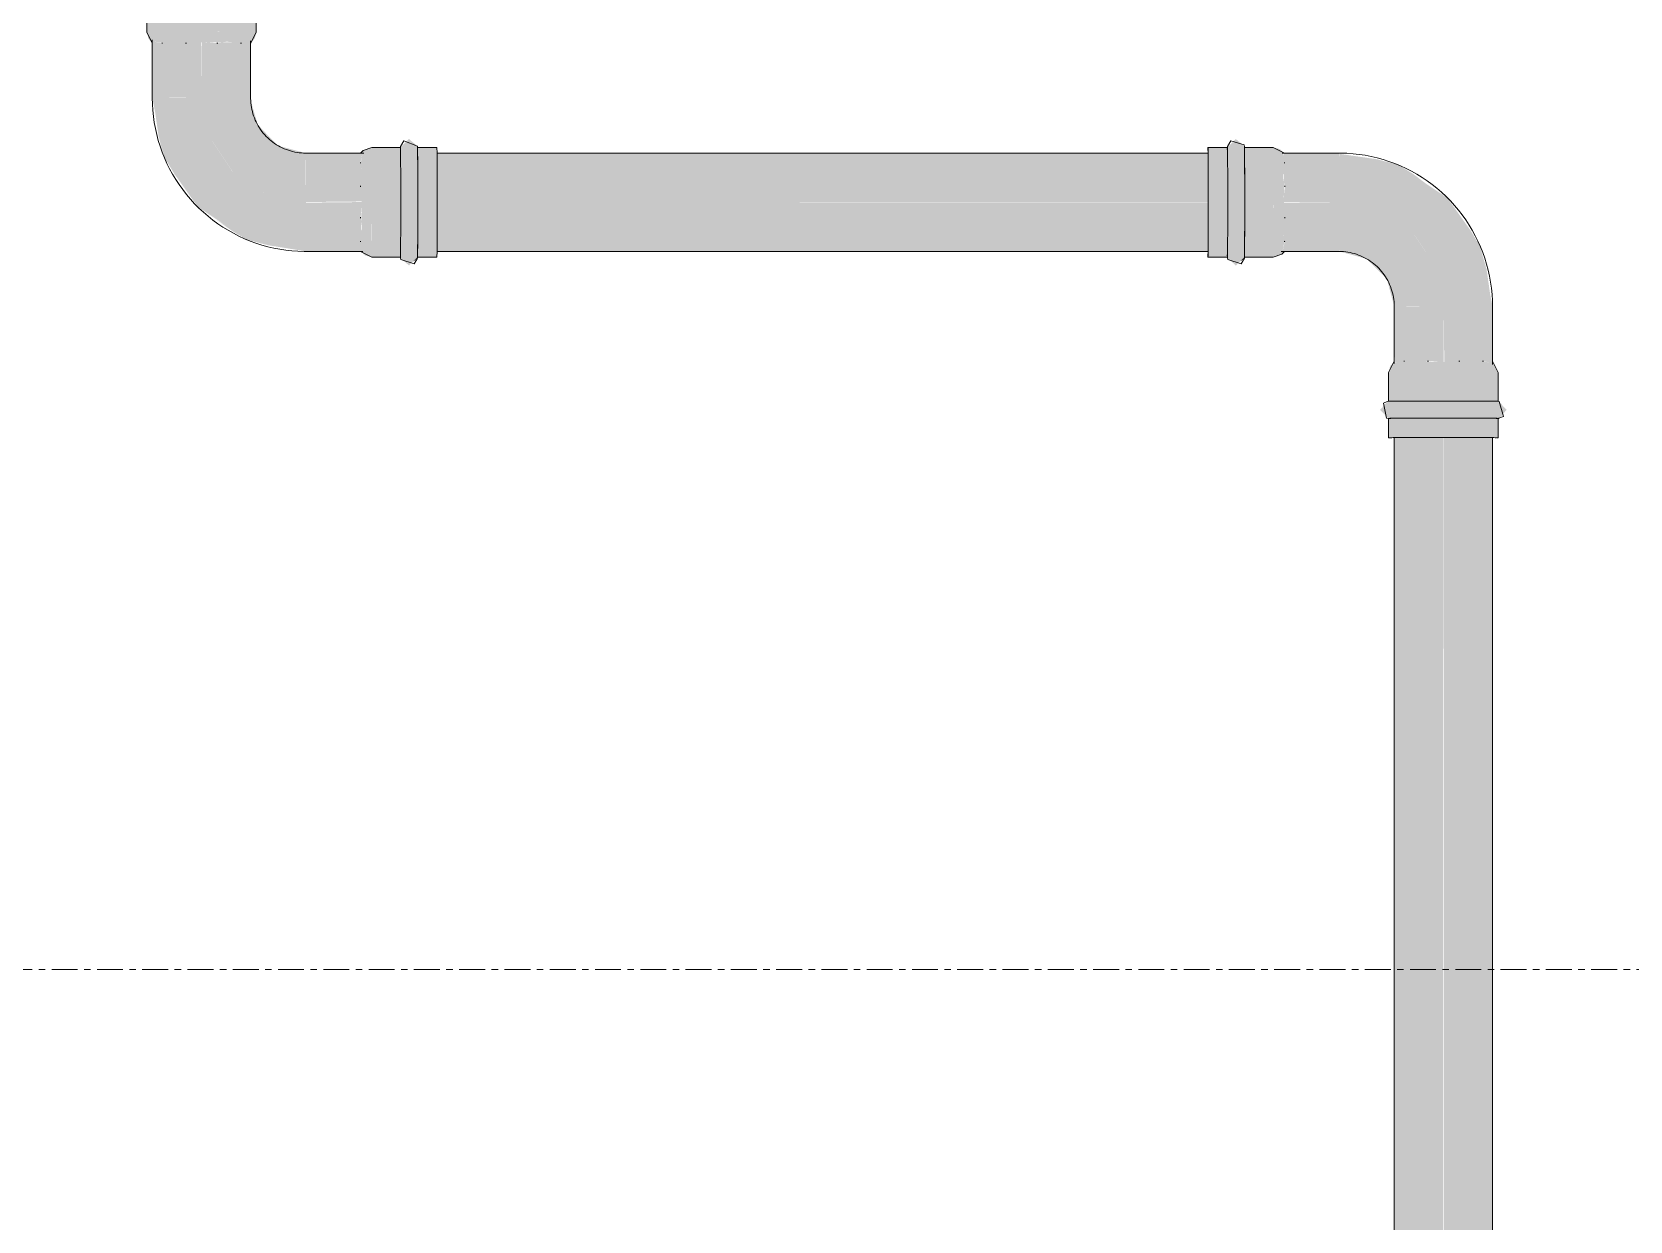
# Model space of a CAD drawing. Header units: inches. Extents: x -3679 to 241, y -496 to 1784.
# Drawn here: x -1843.28 to -1812.39, y 488.14 to 511.11 of the extents above; entities that cross this region are included whole.
import ezdxf

# ---------------------------------------------------------------- set-up
doc = ezdxf.new("R2010")
doc.units = ezdxf.units.IN
doc.header["$MEASUREMENT"] = 0
doc.linetypes.add('Grid Line', pattern=[0.875, 0.5, -0.125, 0.125, -0.125])
doc.layers.add('P-PIPE', color=1, linetype='Continuous', lineweight=9)
doc.layers.add('S-GRID', color=8, linetype='Continuous', lineweight=9)

# ---------------------------------------------------------------- blocks, each defined once
blk = doc.blocks.new('Victaulic-VicPress316-Elbow 90-45deg Style P568_P571 - Standard-1197578-LOWER PARKING')
at = {"layer": 'P-PIPE'}
h = blk.add_hatch(color=256, dxfattribs=at)
h.paths.add_polyline_path([(-1839.995, 512.378), (-1841.059, 512.374), (-1841.059, 511.998), (-1839.995, 512.002)], flags=0)
h.paths.add_polyline_path([(-1838.941, 511.998), (-1838.941, 512.374), (-1839.995, 512.378), (-1839.995, 512.002), (-1839.01, 511.999)], flags=0)
h = blk.add_hatch(color=256, dxfattribs=at)
h.paths.add_polyline_path([(-1838.941, 511.669), (-1838.885, 511.707), (-1838.799, 511.811), (-1838.777, 511.834), (-1838.941, 511.998), (-1840.324, 512.002), (-1841.059, 511.998), (-1841.111, 511.963), (-1841.199, 511.859), (-1841.223, 511.834), (-1841.059, 511.669), (-1839.665, 511.673), (-1839.008, 511.67)], flags=0)
h.paths.add_polyline_path([(-1840.322, 511.789), (-1840.322, 511.789), (-1840.031, 511.833)], flags=0)
h = blk.add_hatch(color=256, dxfattribs=at)
h.paths.add_polyline_path([(-1841.059, 511.669), (-1841.126, 511.723), (-1841.115, 511.704), (-1841.061, 511.67)], flags=0)
h.paths.add_polyline_path([(-1838.859, 511.916), (-1838.889, 511.96), (-1838.941, 511.998), (-1838.868, 511.925)], flags=0)
for points in [[(-1838.941, 511.113), (-1838.941, 511.669), (-1840.324, 511.673), (-1841.059, 511.669), (-1841.059, 511.113), (-1839.667, 511.117), (-1838.979, 511.113)], [(-1839.05, 510.895), (-1839.032, 510.932), (-1839.01, 510.943), (-1838.97, 510.991), (-1838.941, 511.113), (-1840.322, 511.117), (-1841.059, 511.113), (-1841.033, 511.042), (-1841.03, 510.991), (-1840.949, 510.897), (-1840.915, 510.93), (-1840.743, 510.898), (-1840.644, 510.922), (-1840.334, 510.905), (-1840.277, 510.898), (-1840.16, 510.912), (-1839.923, 510.918), (-1839.619, 510.911), (-1839.511, 510.927), (-1839.222, 510.897), (-1839.106, 510.922), (-1839.051, 510.896)], [(-1840.95, 509.839), (-1840.588, 509.842), (-1839.995, 509.843), (-1840.007, 510.922), (-1840.334, 510.905), (-1840.48, 510.928), (-1840.588, 510.921), (-1840.672, 510.92), (-1840.773, 510.897), (-1840.918, 510.929), (-1840.95, 510.895)], [(-1839.05, 509.839), (-1839.064, 510.905), (-1839.111, 510.924), (-1839.274, 510.904), (-1839.329, 510.918), (-1839.619, 510.911), (-1839.716, 510.899), (-1839.846, 510.912), (-1839.995, 510.923), (-1839.995, 509.843), (-1839.051, 509.839)], [(-1837.98, 507.828), (-1837.99, 508.775), (-1838.517, 508.916), (-1838.91, 509.315), (-1839.064, 509.84), (-1839.995, 509.843), (-1839.841, 509.072), (-1839.401, 508.416), (-1838.751, 507.981), (-1837.98, 507.828)], [(-1835.99, 506.6), (-1835.826, 506.765), (-1835.82, 507.847), (-1835.826, 508.883), (-1835.86, 508.938), (-1835.967, 509.024), (-1835.99, 509.047), (-1836.155, 508.883), (-1836.149, 507.828), (-1836.151, 506.76), (-1836.116, 506.712), (-1836.015, 506.625)], [(-1837.98, 507.828), (-1836.9, 507.84), (-1836.917, 508.166), (-1836.895, 508.311), (-1836.902, 508.37), (-1836.903, 508.502), (-1836.925, 508.605), (-1836.894, 508.743), (-1836.929, 508.774), (-1837.984, 508.76), (-1837.98, 507.847)], [(-1836.711, 506.765), (-1836.706, 507.847), (-1836.711, 508.883), (-1836.881, 508.814), (-1836.918, 508.765), (-1836.893, 508.741), (-1836.925, 508.572), (-1836.901, 508.474), (-1836.917, 508.166), (-1836.924, 508.109), (-1836.911, 507.992), (-1836.905, 507.756), (-1836.911, 507.452), (-1836.895, 507.343), (-1836.926, 507.051), (-1836.901, 506.932), (-1836.928, 506.875), (-1836.928, 506.873), (-1836.892, 506.858), (-1836.881, 506.833), (-1836.833, 506.793)], [(-1836.155, 506.765), (-1836.149, 507.847), (-1836.155, 508.883), (-1836.711, 508.883), (-1836.706, 507.76), (-1836.709, 506.765), (-1836.634, 506.765)], [(-1835.908, 506.682), (-1835.864, 506.709), (-1835.826, 506.765), (-1835.896, 506.694)]]:
    blk.add_hatch(color=256, dxfattribs=at).paths.add_polyline_path(points, flags=0)
h = blk.add_hatch(color=256, dxfattribs=at)
h.paths.add_polyline_path([(-1837.98, 507.828), (-1837.98, 507.828), (-1838.594, 507.828)], flags=0)
h.paths.add_polyline_path([(-1837.985, 506.874), (-1837.981, 507.098), (-1837.98, 507.828), (-1838.751, 507.981), (-1839.405, 508.418), (-1839.841, 509.072), (-1839.995, 509.843), (-1840.95, 509.839), (-1840.895, 509.56), (-1840.831, 509.115), (-1840.705, 508.672), (-1840.521, 508.369), (-1840.151, 507.847), (-1840.052, 507.722), (-1839.628, 507.439), (-1839.407, 507.273), (-1839.12, 507.099), (-1838.708, 506.993), (-1838.061, 506.889)], flags=0)
h = blk.add_hatch(color=256, dxfattribs=at)
h.paths.add_polyline_path([(-1838.227, 506.922), (-1838.287, 506.932), (-1838.708, 506.993), (-1838.594, 506.974), (-1838.3, 506.932)], flags=0)
h.paths.add_polyline_path([(-1839.12, 507.099), (-1839.536, 507.367), (-1839.727, 507.505), (-1839.601, 507.405), (-1839.412, 507.273), (-1839.164, 507.126)], flags=0)
h.paths.add_polyline_path([(-1840.724, 508.704), (-1840.848, 509.237), (-1840.827, 509.091), (-1840.755, 508.819)], flags=0)
h.paths.add_polyline_path([(-1840.457, 508.283), (-1840.555, 508.425), (-1840.52, 508.362)], flags=0)
h = blk.add_hatch(color=256, dxfattribs=at)
h.paths.add_polyline_path([(-1835.445, 508.155), (-1835.45, 508.883), (-1835.826, 508.883), (-1835.82, 508.155), (-1835.698, 508.155)], flags=0)
h.paths.add_polyline_path([(-1835.445, 507.828), (-1835.445, 508.155), (-1835.82, 508.155), (-1835.82, 507.828)], flags=0)
h.paths.add_polyline_path([(-1835.45, 506.765), (-1835.445, 507.828), (-1835.82, 507.828), (-1835.822, 506.765)], flags=0)
h = blk.add_hatch(color=256, dxfattribs=at)
h.paths.add_polyline_path([(-1836.929, 506.874), (-1836.906, 506.909), (-1836.906, 506.973), (-1836.919, 507.104), (-1836.905, 507.159), (-1836.911, 507.452), (-1836.923, 507.55), (-1836.91, 507.679), (-1836.9, 507.828), (-1837.98, 507.816), (-1837.985, 506.874)], flags=0)
h.paths.add_polyline_path([(-1837.983, 506.889), (-1837.984, 506.889), (-1836.928, 506.905)], flags=0)
for p, q in [((-1841.059, 512.374), (-1841.059, 511.998)), ((-1838.941, 511.998), (-1838.941, 512.374)), ((-1841.059, 511.669), (-1841.059, 511.113)), ((-1838.941, 511.113), (-1838.941, 511.669)), ((-1841.059, 511.113), (-1840.95, 510.895)), ((-1838.941, 511.113), (-1839.048, 510.896)), ((-1840.95, 510.961), (-1840.95, 509.839)), ((-1839.05, 509.839), (-1839.05, 510.944)), ((-1839.048, 510.896), (-1839.05, 510.895)), ((-1836.864, 508.774), (-1837.985, 508.774)), ((-1836.877, 508.826), (-1836.929, 508.774)), ((-1836.711, 508.883), (-1836.877, 508.826)), ((-1836.155, 508.883), (-1836.711, 508.883)), ((-1835.45, 508.883), (-1835.826, 508.883)), ((-1837.985, 506.874), (-1836.88, 506.874)), ((-1836.711, 506.765), (-1836.929, 506.874)), ((-1836.711, 506.765), (-1836.155, 506.765)), ((-1835.826, 506.765), (-1835.45, 506.765))]:
    blk.add_line(p, q, dxfattribs=at)
at = {"layer": 'P-PIPE', "flags": 128}
for points in [[(-1838.841, 511.703), (-1838.922, 511.997), (-1838.935, 511.998), (-1838.942, 511.999), (-1838.949, 511.999), (-1838.958, 511.999), (-1838.967, 511.999), (-1838.978, 511.999), (-1838.991, 511.999), (-1839.005, 512), (-1839.021, 512), (-1839.038, 512), (-1839.057, 512), (-1839.077, 512), (-1839.099, 512), (-1839.122, 512.001), (-1839.146, 512.001), (-1839.172, 512.001), (-1839.199, 512.001), (-1839.228, 512.001), (-1839.257, 512.001), (-1839.288, 512.001), (-1839.32, 512.002), (-1839.353, 512.002), (-1839.387, 512.002), (-1839.423, 512.002), (-1839.459, 512.002), (-1839.495, 512.002), (-1839.533, 512.002), (-1839.572, 512.002), (-1839.611, 512.002), (-1839.65, 512.002), (-1839.691, 512.002), (-1839.731, 512.002), (-1839.773, 512.002), (-1839.814, 512.002), (-1839.856, 512.002), (-1839.898, 512.003), (-1839.94, 512.003), (-1839.983, 512.003), (-1840.025, 512.003), (-1840.068, 512.003), (-1840.11, 512.003), (-1840.152, 512.002), (-1840.194, 512.002), (-1840.235, 512.002), (-1840.276, 512.002), (-1840.317, 512.002), (-1840.357, 512.002), (-1840.397, 512.002), (-1840.436, 512.002), (-1840.474, 512.002), (-1840.512, 512.002), (-1840.548, 512.002), (-1840.584, 512.002), (-1840.619, 512.002), (-1840.653, 512.002), (-1840.686, 512.001), (-1840.718, 512.001), (-1840.748, 512.001), (-1840.778, 512.001), (-1840.806, 512.001), (-1840.833, 512.001), (-1840.859, 512.001), (-1840.883, 512.001), (-1840.906, 512), (-1840.927, 512), (-1840.947, 512), (-1840.965, 512), (-1840.982, 512), (-1840.998, 512), (-1841.012, 511.999), (-1841.024, 511.999), (-1841.035, 511.999), (-1841.044, 511.999), (-1841.052, 511.999), (-1841.059, 511.998), (-1841.067, 511.998), (-1841.084, 511.996), (-1841.159, 511.964)], [(-1841.159, 511.964), (-1841.078, 511.67), (-1841.065, 511.669), (-1841.058, 511.669), (-1841.051, 511.669), (-1841.043, 511.668), (-1841.033, 511.668), (-1841.022, 511.668)], [(-1838.976, 511.668), (-1838.965, 511.668), (-1838.956, 511.668), (-1838.948, 511.669), (-1838.941, 511.669), (-1838.933, 511.669), (-1838.916, 511.671), (-1838.841, 511.703)], [(-1840.95, 509.839), (-1840.948, 509.72), (-1840.941, 509.602), (-1840.929, 509.484), (-1840.912, 509.366), (-1840.891, 509.25), (-1840.865, 509.134), (-1840.835, 509.019), (-1840.799, 508.906), (-1840.76, 508.794), (-1840.716, 508.684), (-1840.668, 508.576), (-1840.615, 508.47), (-1840.558, 508.366), (-1840.497, 508.264), (-1840.432, 508.165), (-1840.363, 508.068), (-1840.29, 507.974), (-1840.214, 507.884), (-1840.134, 507.796), (-1840.051, 507.712), (-1839.964, 507.631), (-1839.874, 507.553), (-1839.781, 507.48), (-1839.685, 507.41), (-1839.587, 507.344), (-1839.486, 507.282), (-1839.382, 507.224), (-1839.277, 507.17), (-1839.169, 507.12), (-1839.059, 507.075), (-1838.948, 507.034), (-1838.835, 506.998), (-1838.721, 506.966), (-1838.605, 506.939), (-1838.489, 506.917), (-1838.372, 506.899), (-1838.254, 506.886), (-1838.135, 506.877), (-1838.017, 506.874), (-1837.985, 506.874)], [(-1837.985, 508.774), (-1838.027, 508.774), (-1838.07, 508.777), (-1838.112, 508.781), (-1838.154, 508.787), (-1838.196, 508.795), (-1838.238, 508.804), (-1838.279, 508.815), (-1838.32, 508.828), (-1838.36, 508.842), (-1838.4, 508.858), (-1838.438, 508.875), (-1838.477, 508.894), (-1838.514, 508.914), (-1838.551, 508.936), (-1838.586, 508.96), (-1838.621, 508.984), (-1838.655, 509.011), (-1838.687, 509.038), (-1838.719, 509.067), (-1838.749, 509.097), (-1838.778, 509.128), (-1838.806, 509.16), (-1838.832, 509.194), (-1838.857, 509.228), (-1838.881, 509.263), (-1838.903, 509.3), (-1838.924, 509.337), (-1838.944, 509.375), (-1838.961, 509.413), (-1838.978, 509.453), (-1838.992, 509.493), (-1839.005, 509.533), (-1839.017, 509.575), (-1839.026, 509.616), (-1839.035, 509.658), (-1839.041, 509.7), (-1839.046, 509.742), (-1839.049, 509.785), (-1839.05, 509.827), (-1839.05, 509.839)], [(-1836.09, 509.013), (-1836.154, 508.902), (-1836.155, 508.889), (-1836.155, 508.882), (-1836.155, 508.874), (-1836.156, 508.865), (-1836.156, 508.855), (-1836.156, 508.843)], [(-1836.09, 509.013), (-1835.827, 508.907), (-1835.826, 508.891), (-1835.825, 508.883), (-1835.825, 508.875), (-1835.824, 508.867), (-1835.824, 508.857), (-1835.824, 508.846), (-1835.824, 508.833), (-1835.824, 508.819), (-1835.823, 508.803), (-1835.823, 508.785), (-1835.823, 508.767), (-1835.823, 508.746), (-1835.823, 508.725), (-1835.822, 508.701), (-1835.822, 508.677), (-1835.822, 508.651), (-1835.822, 508.624), (-1835.822, 508.595), (-1835.821, 508.565), (-1835.821, 508.534), (-1835.821, 508.502), (-1835.821, 508.469), (-1835.821, 508.435), (-1835.821, 508.4), (-1835.821, 508.364), (-1835.82, 508.327), (-1835.82, 508.289), (-1835.82, 508.251), (-1835.82, 508.212), (-1835.82, 508.172), (-1835.82, 508.132), (-1835.82, 508.091), (-1835.82, 508.05), (-1835.82, 508.008), (-1835.82, 507.966), (-1835.82, 507.924), (-1835.82, 507.882), (-1835.82, 507.839), (-1835.82, 507.797), (-1835.82, 507.755), (-1835.82, 507.712), (-1835.82, 507.67), (-1835.82, 507.629), (-1835.82, 507.587), (-1835.82, 507.546), (-1835.82, 507.505), (-1835.82, 507.465), (-1835.82, 507.425), (-1835.82, 507.386), (-1835.82, 507.348), (-1835.821, 507.311), (-1835.821, 507.274), (-1835.821, 507.238), (-1835.821, 507.203), (-1835.821, 507.169), (-1835.821, 507.137), (-1835.821, 507.105), (-1835.822, 507.074), (-1835.822, 507.045), (-1835.822, 507.016), (-1835.822, 506.99), (-1835.822, 506.964), (-1835.822, 506.94), (-1835.823, 506.917), (-1835.823, 506.896), (-1835.823, 506.876), (-1835.823, 506.857), (-1835.823, 506.84), (-1835.824, 506.825), (-1835.824, 506.811), (-1835.824, 506.798), (-1835.824, 506.788), (-1835.825, 506.778), (-1835.825, 506.77), (-1835.825, 506.762), (-1835.826, 506.753), (-1835.829, 506.731), (-1835.89, 506.634)], [(-1836.156, 506.808), (-1836.156, 506.796), (-1836.156, 506.785), (-1836.156, 506.776), (-1836.155, 506.768), (-1836.155, 506.76), (-1836.154, 506.751), (-1836.147, 506.716), (-1835.89, 506.634)]]:
    blk.add_lwpolyline(points, dxfattribs=at)
at = {"layer": 'P-PIPE'}
for centre, major_axis, ratio, start_param, end_param in [((-1840, 512.374), (1.059, 0), 0.004167, 0, 3.136156), ((-1840, 511.998), (1.059, 0), 0.004167, 0, 3.136156), ((-1840, 511.669), (1.059, 0), 0.004167, 0, 3.136156), ((-1840, 510.895), (0.95, 0), 0.004167, 2.480988, 2.507838), ((-1840, 510.895), (0.95, 0), 0.004167, 1.879519, 1.900253), ((-1840, 510.895), (0.95, 0), 0.004167, 1.230467, 1.251201), ((-1840, 510.895), (0.95, 0), 0.004167, 0.622882, 0.649732), ((-1836.155, 507.824), (0, 1.059), 0.005436, 3.145759, 6.283185), ((-1835.826, 507.824), (0, 1.059), 0.005436, 3.145759, 6.283185), ((-1835.45, 507.824), (0, 1.059), 0.005436, 3.145759, 6.283185), ((-1836.929, 507.824), (0, 0.95), 0.005436, 5.632184, 5.659033), ((-1836.929, 507.824), (0, 0.95), 0.005436, 5.030715, 5.051448), ((-1836.929, 507.824), (0, 0.95), 0.005436, 4.381663, 4.402396), ((-1836.929, 507.824), (0, 0.95), 0.005436, 3.774078, 3.800928)]:
    blk.add_ellipse(centre, major_axis=major_axis, ratio=ratio, start_param=start_param, end_param=end_param, dxfattribs=at)
blk = doc.blocks.new('Victaulic-VicPress316-Elbow 90-45deg Style P568_P571 - Standard-1197583-LOWER PARKING')
at = {"layer": 'P-PIPE'}
for points in [[(-1820.01, 506.6), (-1819.845, 506.765), (-1819.84, 507.847), (-1819.845, 508.883), (-1819.88, 508.938), (-1819.987, 509.025), (-1820.01, 509.047), (-1820.174, 508.883), (-1820.169, 507.828), (-1820.171, 506.76), (-1820.136, 506.712), (-1820.035, 506.625)], [(-1820.174, 506.765), (-1820.169, 507.847), (-1820.174, 508.883), (-1820.55, 508.883), (-1820.544, 507.828), (-1820.55, 506.765)], [(-1819.289, 506.765), (-1819.283, 507.896), (-1819.289, 508.883), (-1819.845, 508.883), (-1819.84, 507.828), (-1819.844, 506.765), (-1819.793, 506.765)], [(-1819.289, 506.765), (-1819.149, 506.825), (-1819.073, 506.875), (-1819.104, 506.909), (-1819.068, 507.078), (-1819.091, 507.179), (-1819.073, 507.489), (-1819.066, 507.546), (-1819.079, 507.663), (-1819.085, 507.9), (-1819.079, 508.203), (-1819.096, 508.311), (-1819.068, 508.601), (-1819.096, 508.718), (-1819.095, 508.786), (-1819.119, 508.814), (-1819.167, 508.854), (-1819.289, 508.883), (-1819.283, 507.828), (-1819.289, 506.79)], [(-1818.01, 507.828), (-1818.015, 508.774), (-1819.077, 508.765), (-1819.097, 508.712), (-1819.074, 508.549), (-1819.088, 508.494), (-1819.079, 508.203), (-1819.067, 508.106), (-1819.08, 507.976), (-1819.09, 507.828)], [(-1815.05, 505.808), (-1815.097, 506.047), (-1815.167, 506.534), (-1815.297, 506.979), (-1815.477, 507.281), (-1815.88, 507.847), (-1815.929, 507.912), (-1816.338, 508.185), (-1816.595, 508.378), (-1816.88, 508.548), (-1817.289, 508.656), (-1818.014, 508.76), (-1818.01, 507.847), (-1818.01, 507.828), (-1817.239, 507.674), (-1816.585, 507.237), (-1816.148, 506.584), (-1815.995, 505.812), (-1815.064, 505.809)], [(-1818.015, 506.874), (-1818.012, 507.098), (-1818.01, 507.828), (-1819.089, 507.816), (-1819.073, 507.489), (-1819.096, 507.343), (-1819.089, 507.284), (-1819.09, 507.151), (-1819.068, 507.05), (-1819.102, 506.905), (-1819.069, 506.874)], [(-1819.928, 506.682), (-1819.884, 506.709), (-1819.845, 506.765), (-1819.916, 506.694)], [(-1816.471, 504.726), (-1816.37, 504.743), (-1816.273, 504.756), (-1816.143, 504.743), (-1815.995, 504.732), (-1815.995, 505.812), (-1816.95, 505.808), (-1816.938, 504.745), (-1816.885, 504.726), (-1816.719, 504.748), (-1816.663, 504.735), (-1816.474, 504.726)], [(-1815.083, 504.719), (-1815.08, 504.72), (-1815.05, 504.754), (-1815.064, 505.809), (-1815.995, 505.812), (-1815.983, 504.733), (-1815.656, 504.749), (-1815.511, 504.726), (-1815.404, 504.732), (-1815.32, 504.733), (-1815.222, 504.755), (-1815.111, 504.726)], [(-1814.941, 504.535), (-1814.999, 504.675), (-1815.058, 504.743), (-1815.083, 504.719), (-1815.249, 504.755), (-1815.348, 504.731), (-1815.656, 504.749), (-1815.713, 504.756), (-1815.83, 504.743), (-1816.067, 504.738), (-1816.37, 504.743), (-1816.48, 504.727), (-1816.772, 504.755), (-1816.891, 504.728), (-1816.961, 504.729), (-1816.966, 504.717), (-1816.99, 504.705), (-1817.03, 504.657), (-1817.059, 504.535), (-1815.667, 504.539), (-1814.965, 504.535)], [(-1814.941, 503.649), (-1814.885, 503.687), (-1814.799, 503.791), (-1814.777, 503.814), (-1814.941, 503.978), (-1816.324, 503.982), (-1817.059, 503.978), (-1817.111, 503.943), (-1817.199, 503.839), (-1817.223, 503.814), (-1817.059, 503.649), (-1815.667, 503.653), (-1815.007, 503.65)], [(-1814.941, 503.274), (-1814.941, 503.649), (-1816.324, 503.653), (-1817.059, 503.649), (-1817.059, 503.274), (-1815.667, 503.278), (-1815.007, 503.274)]]:
    blk.add_hatch(color=256, dxfattribs=at).paths.add_polyline_path(points, flags=0)
h = blk.add_hatch(color=256, dxfattribs=at)
h.paths.add_polyline_path([(-1816.95, 505.808), (-1816.607, 505.811), (-1815.995, 505.812), (-1816.148, 506.584), (-1816.589, 507.24), (-1817.239, 507.674), (-1818.01, 507.828), (-1818.013, 506.873), (-1817.483, 506.731), (-1817.092, 506.337), (-1816.95, 505.809)], flags=0)
h.paths.add_polyline_path([(-1818.01, 507.502), (-1818.01, 507.502), (-1817.675, 507.525)], flags=0)
h = blk.add_hatch(color=256, dxfattribs=at)
h.paths.add_polyline_path([(-1816.853, 504.537), (-1817.059, 504.535), (-1817.059, 503.978), (-1816.853, 503.981), (-1816.853, 504.536)], flags=0)
h.paths.add_polyline_path([(-1814.941, 503.978), (-1814.941, 504.535), (-1816.322, 504.539), (-1816.853, 504.537), (-1816.853, 503.981), (-1815.01, 503.979)], flags=0)
h = blk.add_hatch(color=256, dxfattribs=at)
h.paths.add_polyline_path([(-1817.059, 503.649), (-1817.126, 503.703), (-1817.115, 503.684), (-1817.061, 503.65)], flags=0)
h.paths.add_polyline_path([(-1814.859, 503.896), (-1814.889, 503.94), (-1814.941, 503.978), (-1814.868, 503.905)], flags=0)
for p, q in [((-1820.174, 508.883), (-1820.55, 508.883)), ((-1819.289, 508.883), (-1819.845, 508.883)), ((-1819.289, 508.883), (-1819.071, 508.774)), ((-1818.015, 508.774), (-1819.118, 508.774)), ((-1819.289, 506.765), (-1819.123, 506.821)), ((-1819.135, 506.874), (-1818.015, 506.874)), ((-1819.123, 506.821), (-1819.071, 506.874)), ((-1820.55, 506.765), (-1820.174, 506.765)), ((-1819.845, 506.765), (-1819.289, 506.765)), ((-1816.95, 505.808), (-1816.95, 504.707)), ((-1815.05, 504.691), (-1815.05, 505.808)), ((-1817.059, 504.535), (-1816.952, 504.751)), ((-1816.952, 504.751), (-1816.95, 504.753)), ((-1814.941, 504.535), (-1815.05, 504.753)), ((-1817.059, 504.535), (-1817.059, 503.978)), ((-1814.941, 503.978), (-1814.941, 504.535)), ((-1817.059, 503.649), (-1817.059, 503.274)), ((-1814.941, 503.274), (-1814.941, 503.649))]:
    blk.add_line(p, q, dxfattribs=at)
at = {"layer": 'P-PIPE', "flags": 128}
for points in [[(-1820.11, 509.013), (-1820.173, 508.902), (-1820.175, 508.89), (-1820.175, 508.882), (-1820.175, 508.874), (-1820.176, 508.865), (-1820.176, 508.855), (-1820.176, 508.843)], [(-1819.91, 506.634), (-1819.846, 506.746), (-1819.845, 506.758), (-1819.845, 506.766), (-1819.845, 506.774), (-1819.844, 506.782), (-1819.844, 506.793), (-1819.844, 506.804), (-1819.844, 506.817), (-1819.843, 506.832), (-1819.843, 506.848), (-1819.843, 506.866), (-1819.843, 506.885), (-1819.843, 506.905), (-1819.842, 506.927), (-1819.842, 506.951), (-1819.842, 506.976), (-1819.842, 507.002), (-1819.842, 507.029), (-1819.841, 507.058), (-1819.841, 507.088), (-1819.841, 507.119), (-1819.841, 507.152), (-1819.841, 507.185), (-1819.841, 507.219), (-1819.841, 507.255), (-1819.84, 507.291), (-1819.84, 507.328), (-1819.84, 507.366), (-1819.84, 507.404), (-1819.84, 507.444), (-1819.84, 507.484), (-1819.84, 507.524), (-1819.84, 507.565), (-1819.84, 507.606), (-1819.84, 507.648), (-1819.84, 507.69), (-1819.84, 507.732), (-1819.84, 507.774), (-1819.84, 507.817), (-1819.84, 507.859), (-1819.84, 507.901), (-1819.84, 507.944), (-1819.84, 507.986), (-1819.84, 508.027), (-1819.84, 508.069), (-1819.84, 508.11), (-1819.84, 508.15), (-1819.84, 508.191), (-1819.84, 508.23), (-1819.84, 508.269), (-1819.84, 508.307), (-1819.84, 508.344), (-1819.841, 508.381), (-1819.841, 508.416), (-1819.841, 508.451), (-1819.841, 508.485), (-1819.841, 508.517), (-1819.841, 508.549), (-1819.841, 508.579), (-1819.842, 508.609), (-1819.842, 508.636), (-1819.842, 508.663), (-1819.842, 508.688), (-1819.842, 508.712), (-1819.842, 508.735), (-1819.843, 508.756), (-1819.843, 508.776), (-1819.843, 508.794), (-1819.843, 508.81), (-1819.844, 508.826), (-1819.844, 508.839), (-1819.844, 508.851), (-1819.844, 508.862), (-1819.844, 508.871), (-1819.845, 508.879), (-1819.845, 508.887), (-1819.846, 508.896), (-1819.853, 508.932), (-1820.11, 509.013)], [(-1815.05, 505.808), (-1815.052, 505.927), (-1815.059, 506.045), (-1815.071, 506.163), (-1815.088, 506.281), (-1815.109, 506.397), (-1815.135, 506.513), (-1815.165, 506.628), (-1815.201, 506.741), (-1815.24, 506.853), (-1815.284, 506.963), (-1815.332, 507.071), (-1815.385, 507.178), (-1815.442, 507.282), (-1815.503, 507.383), (-1815.568, 507.483), (-1815.637, 507.579), (-1815.71, 507.673), (-1815.786, 507.764), (-1815.866, 507.851), (-1815.949, 507.936), (-1816.036, 508.016), (-1816.126, 508.094), (-1816.219, 508.168), (-1816.315, 508.237), (-1816.413, 508.304), (-1816.514, 508.366), (-1816.618, 508.424), (-1816.723, 508.477), (-1816.831, 508.527), (-1816.941, 508.572), (-1817.052, 508.613), (-1817.165, 508.649), (-1817.279, 508.681), (-1817.395, 508.708), (-1817.511, 508.731), (-1817.628, 508.748), (-1817.746, 508.761), (-1817.865, 508.77), (-1817.983, 508.773), (-1818.015, 508.774)], [(-1820.176, 506.808), (-1820.176, 506.796), (-1820.176, 506.786), (-1820.175, 506.776), (-1820.175, 506.768), (-1820.175, 506.761), (-1820.174, 506.751), (-1820.167, 506.716), (-1819.91, 506.634)], [(-1818.015, 506.874), (-1817.973, 506.873), (-1817.93, 506.87), (-1817.888, 506.866), (-1817.846, 506.86), (-1817.804, 506.852), (-1817.762, 506.843), (-1817.721, 506.832), (-1817.68, 506.82), (-1817.64, 506.805), (-1817.6, 506.79), (-1817.562, 506.772), (-1817.523, 506.753), (-1817.486, 506.733), (-1817.449, 506.711), (-1817.414, 506.688), (-1817.379, 506.663), (-1817.345, 506.637), (-1817.313, 506.609), (-1817.281, 506.581), (-1817.251, 506.551), (-1817.222, 506.519), (-1817.194, 506.487), (-1817.168, 506.454), (-1817.143, 506.419), (-1817.119, 506.384), (-1817.097, 506.348), (-1817.076, 506.31), (-1817.056, 506.272), (-1817.039, 506.234), (-1817.022, 506.194), (-1817.008, 506.154), (-1816.995, 506.114), (-1816.983, 506.073), (-1816.974, 506.031), (-1816.966, 505.989), (-1816.959, 505.947), (-1816.954, 505.905), (-1816.951, 505.862), (-1816.95, 505.82), (-1816.95, 505.808)], [(-1814.841, 503.683), (-1814.922, 503.977), (-1814.935, 503.978), (-1814.942, 503.979), (-1814.949, 503.979), (-1814.958, 503.979), (-1814.967, 503.979), (-1814.978, 503.979), (-1814.991, 503.98), (-1815.005, 503.98), (-1815.021, 503.98), (-1815.038, 503.98), (-1815.057, 503.98), (-1815.077, 503.98), (-1815.099, 503.98), (-1815.122, 503.981), (-1815.146, 503.981), (-1815.172, 503.981), (-1815.199, 503.981), (-1815.228, 503.981), (-1815.257, 503.981), (-1815.288, 503.981), (-1815.32, 503.982), (-1815.353, 503.982), (-1815.387, 503.982), (-1815.423, 503.982), (-1815.459, 503.982), (-1815.495, 503.982), (-1815.533, 503.982), (-1815.572, 503.982), (-1815.611, 503.982), (-1815.65, 503.982), (-1815.691, 503.982), (-1815.731, 503.982), (-1815.773, 503.982), (-1815.814, 503.982), (-1815.856, 503.983), (-1815.898, 503.983), (-1815.94, 503.983), (-1815.983, 503.983), (-1816.025, 503.983), (-1816.068, 503.983), (-1816.11, 503.983), (-1816.152, 503.983), (-1816.194, 503.982), (-1816.235, 503.982), (-1816.276, 503.982), (-1816.317, 503.982), (-1816.357, 503.982), (-1816.397, 503.982), (-1816.436, 503.982), (-1816.474, 503.982), (-1816.512, 503.982), (-1816.548, 503.982), (-1816.584, 503.982), (-1816.619, 503.982), (-1816.653, 503.982), (-1816.686, 503.982), (-1816.718, 503.981), (-1816.748, 503.981), (-1816.778, 503.981), (-1816.806, 503.981), (-1816.833, 503.981), (-1816.859, 503.981), (-1816.883, 503.981), (-1816.906, 503.98), (-1816.927, 503.98), (-1816.947, 503.98), (-1816.965, 503.98), (-1816.982, 503.98), (-1816.998, 503.98), (-1817.012, 503.979), (-1817.024, 503.979), (-1817.035, 503.979), (-1817.044, 503.979), (-1817.052, 503.979), (-1817.059, 503.979), (-1817.067, 503.978), (-1817.084, 503.976), (-1817.159, 503.944)], [(-1817.015, 503.648), (-1817.027, 503.648), (-1817.037, 503.648), (-1817.046, 503.648), (-1817.054, 503.649), (-1817.061, 503.649), (-1817.07, 503.649), (-1817.1, 503.654), (-1817.159, 503.944)], [(-1814.841, 503.683), (-1814.927, 503.65), (-1814.937, 503.649), (-1814.944, 503.649), (-1814.951, 503.648), (-1814.96, 503.648), (-1814.97, 503.648), (-1814.982, 503.648)]]:
    blk.add_lwpolyline(points, dxfattribs=at)
at = {"layer": 'P-PIPE'}
for centre, major_axis, ratio, start_param, end_param in [((-1820.55, 507.824), (0, 1.059), 0.005436, 0.004167, 0.338502), ((-1820.55, 507.824), (0, 1.059), 0.005436, 3.145759, 6.283185), ((-1820.174, 507.824), (0, 1.059), 0.005436, 3.145759, 6.283185), ((-1819.845, 507.824), (0, 1.059), 0.005436, 3.145759, 6.283185), ((-1819.071, 507.824), (0, 0.95), 0.005436, 6.275937, 6.283185), ((-1819.071, 507.824), (0, 0.95), 0.005436, 5.632184, 5.659033), ((-1819.071, 507.824), (0, 0.95), 0.005436, 5.030715, 5.051448), ((-1819.071, 507.824), (0, 0.95), 0.005436, 4.381663, 4.402396), ((-1820.55, 507.824), (0, 1.059), 0.005436, 2.800989, 3.141593), ((-1819.071, 507.824), (0, 0.95), 0.005436, 3.774078, 3.800928), ((-1816, 504.753), (-0.95, 0), 0.004167, 5.622581, 5.64943), ((-1816, 504.753), (-0.95, 0), 0.004167, 5.021112, 5.041845), ((-1816, 504.753), (-0.95, 0), 0.004167, 4.37206, 4.392793), ((-1816, 504.753), (-0.95, 0), 0.004167, 3.764475, 3.791324), ((-1816, 503.978), (-1.059, 0), 0.004167, 3.141593, 6.277749), ((-1816, 503.649), (-1.059, 0), 0.004167, 3.141593, 6.277749), ((-1816, 503.274), (-1.059, 0), 0.004167, 3.141593, 6.277749), ((-1816, 503.274), (-1.059, 0), 0.004167, 0, 0.341403), ((-1816, 503.274), (-1.059, 0), 0.004167, 2.803169, 2.899593)]:
    blk.add_ellipse(centre, major_axis=major_axis, ratio=ratio, start_param=start_param, end_param=end_param, dxfattribs=at)

msp = doc.modelspace()

# ---------------------------------------------------------------- hatches: boundary and pattern name
at = {"layer": 'P-PIPE'}
for points in [[(-1835.445, 507.824), (-1820.544, 507.828), (-1820.548, 508.774), (-1835.448, 508.771), (-1835.445, 507.828)], [(-1835.448, 506.874), (-1820.548, 506.874), (-1820.544, 507.824), (-1835.445, 507.824), (-1835.448, 506.874)], [(-1816.95, 474.166), (-1816, 474.169), (-1816.011, 503.278), (-1816.95, 503.273), (-1816.95, 474.166)], [(-1815.05, 474.166), (-1815.05, 503.275), (-1816, 503.278), (-1815.989, 474.169), (-1815.051, 474.166)]]:
    msp.add_hatch(color=256, dxfattribs=at).paths.add_polyline_path(points, flags=0)

# ---------------------------------------------------------------- linework, layer by layer
for p, q in [((-1820.548, 508.774), (-1835.448, 508.774)), ((-1835.448, 506.874), (-1820.548, 506.874)), ((-1816.95, 503.275), (-1816.95, 474.166)), ((-1815.05, 474.166), (-1815.05, 503.275))]:
    msp.add_line(p, q, dxfattribs=at)
at = {"layer": 'S-GRID', "linetype": 'Grid Line'}
msp.add_line((-3666.394, 493), (228, 493), dxfattribs=at)

# ---------------------------------------------------------------- block references
at = {"layer": 'P-PIPE'}
for name in ['Victaulic-VicPress316-Elbow 90-45deg Style P568_P571 - Standard-1197578-LOWER PARKING', 'Victaulic-VicPress316-Elbow 90-45deg Style P568_P571 - Standard-1197583-LOWER PARKING']:
    msp.add_blockref(name, (0, 0), dxfattribs=at)

doc.saveas('drawing.dxf')
